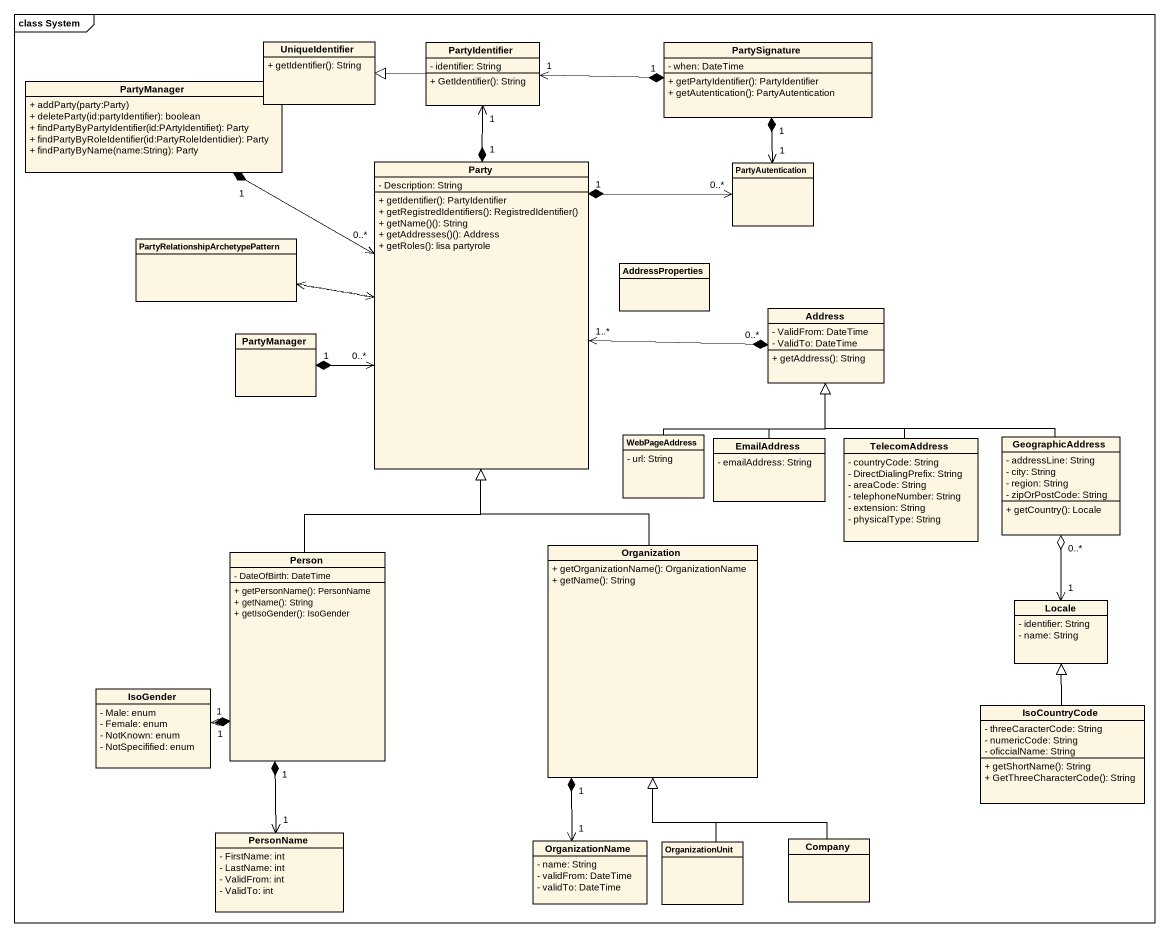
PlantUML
@startuml
mainframe class System
hide circle
hide empty members
skinparam classAttributeIconSize 0
class UniqueIdentifier {
  + getIdentifier(): String
}
class PartyIdentifier {
  - identifier: String
  + GetIdentifier(): String
}
class PartySignature {
  - when: DateTime
  + getPartyIdentifier(): PartyIdentifier
  + getAutentication(): PartyAutentication
}
class PartyManager {
  + addParty(party:Party)
  + deleteParty(id:partyIdentifier): boolean
  + findPartyByPartyIdentifier(id:PArtyIdentifiet): Party
  + findPartyByRoleIdentifier(id:PartyRoleIdentidier): Party
  + findPartyByName(name:String): Party
}
class Party {
  - Description: String
  + getIdentifier(): PartyIdentifier
  + getRegistredIdentifiers(): RegistredIdentifier()
  + getName()(): String
  + getAddresses()(): Address
  + getRoles(): lisa partyrole
}
class PartyAutentication
class "PartyRelationshipArchetypePattern" as PartyRelationshipArchetypePa
class AddressProperties
class "PartyManager" as PartyManager_2
class Address {
  - ValidFrom: DateTime
  - ValidTo: DateTime
  + getAddress(): String
}
class WebPageAddress {
  - url: String
}
class EmailAddress {
  - emailAddress: String
}
class TelecomAddress {
  - countryCode: String
  - DirectDialingPrefix: String
  - areaCode: String
  - telephoneNumber: String
  - extension: String
  - physicalType: String
}
class GeographicAddress {
  - addressLine: String
  - city: String
  - region: String
  - zipOrPostCode: String
  + getCountry(): Locale
}
class "Person" as Person_ {
  - DateOfBirth: DateTime
  + getPersonName(): PersonName
  + getName(): String
  + getIsoGender(): IsoGender
}
class Organization {
  + getOrganizationName(): OrganizationName
  + getName(): String
}
class Locale {
  - identifier: String
  - name: String
}
class IsoGender {
  - Male: enum
  - Female: enum
  - NotKnown: enum
  - NotSpecifified: enum
}
class IsoCountryCode {
  - threeCaracterCode: String
  - numericCode: String
  - oficcialName: String
  + getShortName(): String
  + GetThreeCharacterCode(): String
}
class PersonName {
  - FirstName: int
  - LastName: int
  - ValidFrom: int
  - ValidTo: int
}
class OrganizationName {
  - name: String
  - validFrom: DateTime
  - validTo: DateTime
}
class OrganizationUnit
class Company
PartyIdentifier -left-|> UniqueIdentifier
PartySignature "1" *-left-> "1" PartyIdentifier
PartySignature "1" *--> "1" PartyAutentication
PartyManager "1" *-right-> "0..*" Party
Party "1" *-up-> "1" PartyIdentifier
Party "1" *-right-> "0..*" PartyAutentication
Party .left.> PartyRelationshipArchetypePa
PartyRelationshipArchetypePa .right.> Party
PartyManager_2 "1" *-right-> "0..*" Party
Address "0..*" *-left-> "1..*" Party
WebPageAddress -up-|> Address
EmailAddress -up-|> Address
TelecomAddress -up-|> Address
GeographicAddress -left-|> Address
GeographicAddress "0..*" o--> "1" Locale
Person_ -up-|> Party
Person_ "1" *-left-> "1" IsoGender
Person_ "1" *--> "1" PersonName
Organization -up-|> Party
Organization "1" *--> "1" OrganizationName
IsoCountryCode -up-|> Locale
OrganizationUnit -up-|> Organization
Company -up-|> Organization
@enduml
